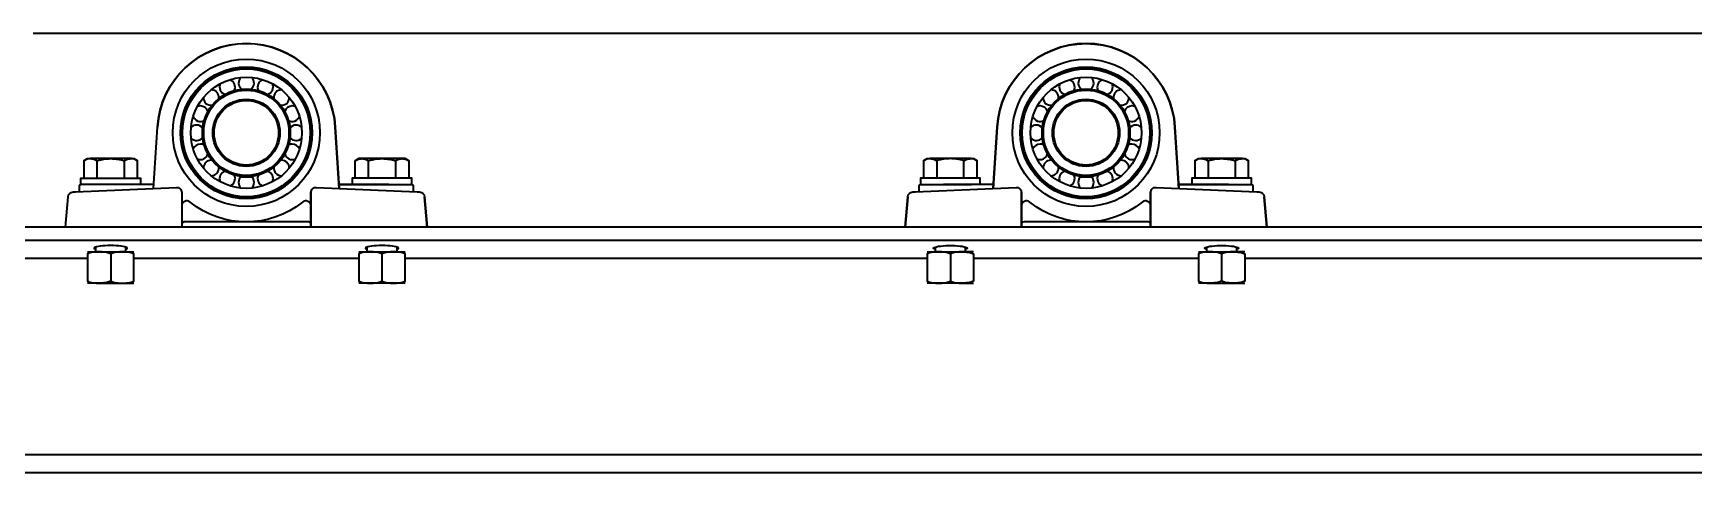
# Model space of a CAD drawing. Header units: millimetres. Extents: x -8400 to 8400, y -5940 to 5940.
# Drawn here: x -3591 to -2949, y 1446 to 1616 of the extents above; entities that cross this region are included whole.
import ezdxf

# ---------------------------------------------------------------- set-up
doc = ezdxf.new("R2010")
doc.units = ezdxf.units.MM
doc.layers.add('粗实线层', color=7, linetype='Continuous', lineweight=35)

msp = doc.modelspace()

# ---------------------------------------------------------------- linework, layer by layer
at = {"layer": '粗实线层', "linetype": 'Continuous', "lineweight": 35}
for points in [[(-3591.326, 1615.77), (-2721.333, 1615.77)], [(-3571.734, 1566.467), (-3570.342, 1567.27), (-3570.205, 1567.27), (-3569.799, 1567.27), (-3569.136, 1567.27), (-3569.467, 1567.256), (-3569.796, 1567.215), (-3570.123, 1567.147), (-3570.448, 1567.054), (-3571.094, 1566.8), (-3571.734, 1566.467), (-3571.734, 1559.77)], [(-3550.95, 1559.77), (-3550.95, 1566.467), (-3551.588, 1566.799), (-3552.234, 1567.053), (-3552.559, 1567.146), (-3552.887, 1567.214), (-3553.051, 1567.239), (-3553.216, 1567.256), (-3553.258, 1567.26), (-3553.299, 1567.262), (-3553.341, 1567.265), (-3553.382, 1567.267), (-3553.465, 1567.269), (-3553.548, 1567.27), (-3554.448, 1567.27), (-3555.557, 1567.27), (-3556.842, 1567.27), (-3558.264, 1567.27), (-3559.779, 1567.27), (-3561.342, 1567.27), (-3562.905, 1567.27), (-3564.42, 1567.27), (-3565.842, 1567.27), (-3567.127, 1567.27), (-3568.236, 1567.27), (-3569.136, 1567.27), (-3569.053, 1567.269), (-3568.971, 1567.267), (-3568.929, 1567.265), (-3568.888, 1567.262), (-3568.846, 1567.26), (-3568.805, 1567.256), (-3568.64, 1567.239), (-3568.475, 1567.214), (-3568.148, 1567.146), (-3567.822, 1567.053), (-3567.177, 1566.799), (-3566.538, 1566.467)], [(-3566.538, 1559.77), (-3566.538, 1566.467), (-3565.901, 1566.642), (-3565.258, 1566.8), (-3565.096, 1566.836), (-3564.934, 1566.872), (-3564.772, 1566.906), (-3564.61, 1566.939), (-3564.285, 1566.999), (-3563.96, 1567.055), (-3563.308, 1567.148), (-3562.655, 1567.215), (-3561.999, 1567.256), (-3561.342, 1567.27), (-3560.682, 1567.256), (-3560.02, 1567.214), (-3559.937, 1567.207), (-3559.854, 1567.2), (-3559.771, 1567.192), (-3559.689, 1567.183), (-3559.524, 1567.166), (-3559.359, 1567.146), (-3559.031, 1567.102), (-3558.705, 1567.052), (-3558.057, 1566.935), (-3557.415, 1566.797), (-3556.778, 1566.641), (-3556.146, 1566.467), (-3556.146, 1559.77)], [(-3556.146, 1566.467), (-3555.506, 1566.8), (-3554.86, 1567.054), (-3554.535, 1567.147), (-3554.208, 1567.215), (-3553.879, 1567.256), (-3553.548, 1567.27), (-3552.885, 1567.27), (-3552.479, 1567.27), (-3552.342, 1567.27), (-3550.95, 1566.467)], [(-3466.734, 1559.77), (-3466.734, 1566.467), (-3466.094, 1566.8), (-3465.449, 1567.054), (-3465.123, 1567.147), (-3464.796, 1567.215), (-3464.467, 1567.256), (-3464.136, 1567.27), (-3464.053, 1567.269), (-3463.971, 1567.267), (-3463.929, 1567.265), (-3463.888, 1567.262), (-3463.846, 1567.26), (-3463.805, 1567.256), (-3463.64, 1567.239), (-3463.475, 1567.214), (-3463.148, 1567.146), (-3462.822, 1567.053), (-3462.177, 1566.799), (-3461.538, 1566.467)], [(-3445.95, 1566.467), (-3447.342, 1567.27), (-3447.479, 1567.27), (-3447.885, 1567.27), (-3448.548, 1567.27), (-3449.448, 1567.27), (-3450.557, 1567.27), (-3451.842, 1567.27), (-3453.264, 1567.27), (-3454.779, 1567.27), (-3456.342, 1567.27), (-3457.905, 1567.27), (-3459.42, 1567.27), (-3460.842, 1567.27), (-3462.127, 1567.27), (-3463.236, 1567.27), (-3464.136, 1567.27), (-3464.799, 1567.27), (-3465.205, 1567.27), (-3465.342, 1567.27), (-3466.734, 1566.467)], [(-3461.538, 1559.77), (-3461.538, 1566.467), (-3460.901, 1566.642), (-3460.258, 1566.8), (-3460.096, 1566.836), (-3459.934, 1566.872), (-3459.772, 1566.906), (-3459.61, 1566.939), (-3459.285, 1566.999), (-3458.96, 1567.055), (-3458.308, 1567.148), (-3457.655, 1567.215), (-3456.999, 1567.256), (-3456.342, 1567.27), (-3455.682, 1567.256), (-3455.02, 1567.214), (-3454.937, 1567.207), (-3454.854, 1567.2), (-3454.771, 1567.192), (-3454.689, 1567.183), (-3454.524, 1567.166), (-3454.359, 1567.146), (-3454.031, 1567.102), (-3453.705, 1567.052), (-3453.057, 1566.935), (-3452.415, 1566.797), (-3451.778, 1566.641), (-3451.146, 1566.467), (-3451.146, 1559.77)], [(-3451.146, 1566.467), (-3450.506, 1566.8), (-3449.86, 1567.054), (-3449.535, 1567.147), (-3449.208, 1567.215), (-3448.879, 1567.256), (-3448.548, 1567.27), (-3448.465, 1567.269), (-3448.382, 1567.267), (-3448.341, 1567.265), (-3448.299, 1567.262), (-3448.258, 1567.26), (-3448.216, 1567.256), (-3448.051, 1567.239), (-3447.887, 1567.214), (-3447.559, 1567.146), (-3447.234, 1567.053), (-3446.588, 1566.799), (-3445.95, 1566.467), (-3445.95, 1559.77)], [(-3246.734, 1566.467), (-3245.342, 1567.27), (-3245.205, 1567.27), (-3244.799, 1567.27), (-3244.136, 1567.27), (-3244.467, 1567.256), (-3244.796, 1567.215), (-3245.123, 1567.147), (-3245.448, 1567.054), (-3246.094, 1566.8), (-3246.734, 1566.467), (-3246.734, 1559.77)], [(-3231.146, 1559.77), (-3231.146, 1566.467), (-3231.778, 1566.641), (-3232.415, 1566.797), (-3233.057, 1566.935), (-3233.705, 1567.052), (-3234.031, 1567.102), (-3234.359, 1567.146), (-3234.524, 1567.166), (-3234.689, 1567.183), (-3234.771, 1567.192), (-3234.854, 1567.2), (-3234.937, 1567.207), (-3235.02, 1567.214), (-3235.682, 1567.256), (-3236.342, 1567.27), (-3237.905, 1567.27), (-3239.42, 1567.27), (-3240.842, 1567.27), (-3242.127, 1567.27), (-3243.236, 1567.27), (-3244.136, 1567.27), (-3244.053, 1567.269), (-3243.97, 1567.267), (-3243.929, 1567.265), (-3243.888, 1567.262), (-3243.846, 1567.26), (-3243.805, 1567.256), (-3243.64, 1567.239), (-3243.475, 1567.214), (-3243.148, 1567.146), (-3242.822, 1567.053), (-3242.177, 1566.799), (-3241.538, 1566.467)], [(-3225.95, 1559.77), (-3225.95, 1566.467), (-3226.588, 1566.799), (-3227.234, 1567.053), (-3227.559, 1567.146), (-3227.887, 1567.214), (-3228.051, 1567.239), (-3228.216, 1567.256), (-3228.258, 1567.26), (-3228.299, 1567.262), (-3228.34, 1567.265), (-3228.382, 1567.267), (-3228.465, 1567.269), (-3228.548, 1567.27), (-3229.447, 1567.27), (-3230.557, 1567.27), (-3231.842, 1567.27), (-3233.264, 1567.27), (-3234.779, 1567.27), (-3236.342, 1567.27), (-3236.999, 1567.256), (-3237.655, 1567.215), (-3238.308, 1567.148), (-3238.96, 1567.055), (-3239.285, 1566.999), (-3239.61, 1566.939), (-3239.772, 1566.906), (-3239.934, 1566.872), (-3240.096, 1566.836), (-3240.258, 1566.8), (-3240.901, 1566.642), (-3241.538, 1566.467), (-3241.538, 1559.77)], [(-3231.146, 1566.467), (-3230.506, 1566.8), (-3229.86, 1567.054), (-3229.535, 1567.147), (-3229.208, 1567.215), (-3228.879, 1567.256), (-3228.548, 1567.27), (-3227.885, 1567.27), (-3227.479, 1567.27), (-3227.342, 1567.27), (-3225.95, 1566.467)], [(-3141.734, 1566.467), (-3140.342, 1567.27), (-3140.205, 1567.27), (-3139.799, 1567.27), (-3139.136, 1567.27), (-3139.467, 1567.256), (-3139.796, 1567.215), (-3140.123, 1567.147), (-3140.449, 1567.054), (-3141.094, 1566.8), (-3141.734, 1566.467), (-3141.734, 1559.77)], [(-3120.949, 1559.77), (-3120.949, 1566.467), (-3121.588, 1566.799), (-3122.234, 1567.053), (-3122.559, 1567.146), (-3122.887, 1567.214), (-3123.051, 1567.239), (-3123.216, 1567.256), (-3123.258, 1567.26), (-3123.299, 1567.262), (-3123.341, 1567.265), (-3123.382, 1567.267), (-3123.465, 1567.269), (-3123.548, 1567.27), (-3124.448, 1567.27), (-3125.557, 1567.27), (-3126.842, 1567.27), (-3128.264, 1567.27), (-3129.779, 1567.27), (-3131.342, 1567.27), (-3132.905, 1567.27), (-3134.42, 1567.27), (-3135.842, 1567.27), (-3137.127, 1567.27), (-3138.236, 1567.27), (-3139.136, 1567.27), (-3139.053, 1567.269), (-3138.971, 1567.267), (-3138.929, 1567.265), (-3138.887, 1567.262), (-3138.846, 1567.26), (-3138.805, 1567.256), (-3138.64, 1567.239), (-3138.475, 1567.214), (-3138.148, 1567.146), (-3137.822, 1567.053), (-3137.177, 1566.799), (-3136.538, 1566.467), (-3136.538, 1559.77)], [(-3136.538, 1566.467), (-3135.901, 1566.642), (-3135.258, 1566.8), (-3135.096, 1566.836), (-3134.934, 1566.872), (-3134.772, 1566.906), (-3134.61, 1566.939), (-3134.285, 1566.999), (-3133.96, 1567.055), (-3133.308, 1567.148), (-3132.655, 1567.215), (-3131.999, 1567.256), (-3131.342, 1567.27), (-3130.682, 1567.256), (-3130.02, 1567.214), (-3129.937, 1567.207), (-3129.854, 1567.2), (-3129.771, 1567.192), (-3129.689, 1567.183), (-3129.524, 1567.166), (-3129.359, 1567.146), (-3129.031, 1567.102), (-3128.705, 1567.052), (-3128.057, 1566.935), (-3127.415, 1566.797), (-3126.778, 1566.641), (-3126.146, 1566.467), (-3126.146, 1559.77)], [(-3126.146, 1566.467), (-3125.506, 1566.8), (-3124.86, 1567.054), (-3124.535, 1567.147), (-3124.208, 1567.215), (-3123.879, 1567.256), (-3123.548, 1567.27), (-3122.885, 1567.27), (-3122.479, 1567.27), (-3122.342, 1567.27), (-3120.949, 1566.467)], [(-3544.661, 1557.27), (-3553.154, 1557.27), (-3554.351, 1557.27), (-3555.684, 1557.27), (-3557.126, 1557.27), (-3558.649, 1557.27), (-3560.224, 1557.27), (-3561.821, 1557.27), (-3563.409, 1557.27), (-3564.956, 1557.27), (-3566.434, 1557.27), (-3567.814, 1557.27), (-3569.068, 1557.27), (-3570.174, 1557.27), (-3571.11, 1557.27), (-3571.856, 1557.27), (-3572.4, 1557.27), (-3572.731, 1557.27), (-3572.842, 1557.27), (-3572.842, 1559.77), (-3572.735, 1559.77), (-3572.415, 1559.77), (-3571.89, 1559.77), (-3571.168, 1559.77), (-3570.263, 1559.77), (-3569.191, 1559.77), (-3567.974, 1559.77), (-3566.633, 1559.77), (-3565.193, 1559.77), (-3563.682, 1559.77), (-3562.127, 1559.77), (-3560.557, 1559.77), (-3559.002, 1559.77), (-3557.491, 1559.77), (-3556.051, 1559.77), (-3554.71, 1559.77), (-3553.493, 1559.77), (-3552.421, 1559.77), (-3551.516, 1559.77), (-3550.794, 1559.77), (-3550.268, 1559.77), (-3549.949, 1559.77), (-3549.842, 1559.77), (-3549.842, 1557.27)], [(-3544.661, 1557.27), (-3563.995, 1557.27)], [(-3511.842, 1560.537), (-3511.842, 1560.535)], [(-3511.681, 1560.509), (-3511.442, 1560.271), (-3511.337, 1560.271), (-3511.029, 1560.271), (-3510.545, 1560.271), (-3509.922, 1560.271), (-3509.212, 1560.271), (-3508.472, 1560.271), (-3507.762, 1560.271), (-3507.139, 1560.271), (-3506.655, 1560.271), (-3506.347, 1560.271), (-3506.242, 1560.271), (-3506.003, 1560.509)], [(-3505.842, 1560.535), (-3505.842, 1560.537), (-3505.842, 1560.537)], [(-3473.023, 1557.27), (-3464.53, 1557.27), (-3463.332, 1557.27), (-3462, 1557.27), (-3460.558, 1557.27), (-3459.034, 1557.27), (-3457.459, 1557.27), (-3455.863, 1557.27), (-3454.275, 1557.27), (-3452.728, 1557.27), (-3451.25, 1557.27), (-3449.87, 1557.27), (-3448.615, 1557.27), (-3447.51, 1557.27), (-3446.574, 1557.27), (-3445.828, 1557.27), (-3445.283, 1557.27), (-3444.953, 1557.27), (-3444.842, 1557.27), (-3444.842, 1559.77), (-3444.949, 1559.77), (-3445.268, 1559.77), (-3445.794, 1559.77), (-3446.516, 1559.77), (-3447.421, 1559.77), (-3448.493, 1559.77), (-3449.71, 1559.77), (-3451.051, 1559.77), (-3452.491, 1559.77), (-3454.002, 1559.77), (-3455.557, 1559.77), (-3457.127, 1559.77), (-3458.682, 1559.77), (-3460.193, 1559.77), (-3461.633, 1559.77), (-3462.974, 1559.77), (-3464.191, 1559.77), (-3465.263, 1559.77), (-3466.168, 1559.77), (-3466.89, 1559.77), (-3467.416, 1559.77), (-3467.735, 1559.77), (-3467.842, 1559.77), (-3467.842, 1557.27)], [(-3453.688, 1557.27), (-3473.023, 1557.27)], [(-3249.902, 1554.414), (-3210.932, 1556.167)], [(-3224.842, 1557.27), (-3224.842, 1559.77), (-3224.949, 1559.77), (-3225.268, 1559.77), (-3225.794, 1559.77), (-3226.516, 1559.77), (-3227.421, 1559.77), (-3228.492, 1559.77), (-3229.71, 1559.77), (-3231.051, 1559.77), (-3232.491, 1559.77), (-3234.002, 1559.77), (-3235.557, 1559.77), (-3237.127, 1559.77), (-3238.682, 1559.77), (-3240.193, 1559.77), (-3241.633, 1559.77), (-3242.974, 1559.77), (-3244.191, 1559.77), (-3245.263, 1559.77), (-3246.168, 1559.77), (-3246.89, 1559.77), (-3247.415, 1559.77), (-3247.735, 1559.77), (-3247.842, 1559.77), (-3247.842, 1557.27), (-3247.731, 1557.27), (-3247.4, 1557.27), (-3246.856, 1557.27), (-3246.109, 1557.27), (-3245.174, 1557.27), (-3244.068, 1557.27), (-3242.814, 1557.27), (-3241.434, 1557.27), (-3239.956, 1557.27), (-3238.409, 1557.27), (-3236.821, 1557.27), (-3235.225, 1557.27), (-3233.649, 1557.27), (-3232.126, 1557.27), (-3230.684, 1557.27), (-3229.352, 1557.27), (-3228.154, 1557.27)], [(-3219.661, 1557.27), (-3238.995, 1557.27)], [(-3219.661, 1557.27), (-3228.154, 1557.27)], [(-3186.842, 1560.537), (-3186.842, 1560.535)], [(-3186.681, 1560.509), (-3186.442, 1560.271), (-3186.337, 1560.271), (-3186.029, 1560.271), (-3185.545, 1560.271), (-3184.922, 1560.271), (-3184.212, 1560.271), (-3183.472, 1560.271), (-3182.762, 1560.271), (-3182.139, 1560.271), (-3181.655, 1560.271), (-3181.347, 1560.271), (-3181.242, 1560.271), (-3181.003, 1560.509)], [(-3180.842, 1560.535), (-3180.842, 1560.537), (-3180.842, 1560.537)], [(-3148.023, 1557.27), (-3139.53, 1557.27), (-3138.332, 1557.27), (-3136.999, 1557.27), (-3135.558, 1557.27), (-3134.034, 1557.27), (-3132.459, 1557.27), (-3130.863, 1557.27), (-3129.275, 1557.27), (-3127.727, 1557.27), (-3126.25, 1557.27), (-3124.87, 1557.27), (-3123.615, 1557.27), (-3122.509, 1557.27), (-3121.574, 1557.27), (-3120.827, 1557.27), (-3120.283, 1557.27), (-3119.953, 1557.27), (-3119.842, 1557.27), (-3119.842, 1559.77), (-3119.949, 1559.77), (-3120.268, 1559.77), (-3120.794, 1559.77), (-3121.516, 1559.77), (-3122.421, 1559.77), (-3123.492, 1559.77), (-3124.71, 1559.77), (-3126.051, 1559.77), (-3127.491, 1559.77), (-3129.002, 1559.77), (-3130.557, 1559.77), (-3132.127, 1559.77), (-3133.682, 1559.77), (-3135.193, 1559.77), (-3136.633, 1559.77), (-3137.974, 1559.77), (-3139.191, 1559.77), (-3140.263, 1559.77), (-3141.168, 1559.77), (-3141.89, 1559.77), (-3142.415, 1559.77), (-3142.735, 1559.77), (-3142.842, 1559.77), (-3142.842, 1557.27)], [(-3128.689, 1557.27), (-3148.023, 1557.27)], [(-3483.842, 1554.17), (-3483.842, 1540.77)], [(-3438.842, 1540.77), (-3439.872, 1552.544)], [(-3252.812, 1552.544), (-3253.842, 1540.77)], [(-3208.842, 1540.77), (-3208.842, 1554.17)], [(-3158.842, 1554.17), (-3158.842, 1540.77)], [(-3113.842, 1540.77), (-3114.872, 1552.544)], [(-1771.342, 1538.337), (-1771.342, 1540.77), (-5571.342, 1540.77), (-5571.342, 1538.337)], [(-5571.342, 1535.77), (-1771.342, 1535.77)], [(-3561.342, 1530.466), (-3562.45, 1530.8), (-3563.569, 1531.054), (-3564.132, 1531.147), (-3564.699, 1531.215), (-3565.269, 1531.256), (-3565.842, 1531.27), (-3565.985, 1531.27), (-3566.129, 1531.267), (-3566.201, 1531.265), (-3566.272, 1531.263), (-3566.344, 1531.26), (-3566.416, 1531.256), (-3566.702, 1531.239), (-3566.987, 1531.215), (-3567.554, 1531.146), (-3568.118, 1531.054), (-3569.235, 1530.799), (-3570.342, 1530.466), (-3570.342, 1519.874), (-3569.233, 1519.541), (-3568.115, 1519.287), (-3567.552, 1519.194), (-3566.985, 1519.126), (-3566.415, 1519.084), (-3565.842, 1519.07), (-3564.42, 1519.07), (-3562.905, 1519.07), (-3561.342, 1519.07), (-3559.779, 1519.07), (-3558.264, 1519.07), (-3556.842, 1519.07), (-3555.557, 1519.07), (-3554.448, 1519.07), (-3553.548, 1519.07), (-3552.885, 1519.07), (-3552.479, 1519.07), (-3552.342, 1519.07)], [(-3570.342, 1531.27), (-3570.205, 1531.27), (-3569.799, 1531.27), (-3569.136, 1531.27), (-3568.236, 1531.27), (-3567.127, 1531.27), (-3565.842, 1531.27), (-3564.42, 1531.27), (-3562.905, 1531.27), (-3561.342, 1531.27), (-3559.779, 1531.27), (-3558.264, 1531.27), (-3556.842, 1531.27), (-3556.985, 1531.27), (-3557.129, 1531.267), (-3557.201, 1531.265), (-3557.272, 1531.263), (-3557.344, 1531.26), (-3557.416, 1531.256), (-3557.702, 1531.239), (-3557.987, 1531.215), (-3558.554, 1531.146), (-3559.118, 1531.054), (-3560.236, 1530.799), (-3561.342, 1530.466), (-3561.342, 1519.874), (-3562.448, 1519.541), (-3563.566, 1519.287), (-3564.13, 1519.194), (-3564.697, 1519.126), (-3564.982, 1519.102), (-3565.268, 1519.084), (-3565.34, 1519.081), (-3565.411, 1519.078), (-3565.483, 1519.076), (-3565.555, 1519.074), (-3565.699, 1519.071), (-3565.842, 1519.07), (-3567.127, 1519.07), (-3568.236, 1519.07), (-3569.136, 1519.07), (-3569.799, 1519.07), (-3570.205, 1519.07), (-3570.342, 1519.07)], [(-3567.192, 1533.082), (-3567.192, 1531.27)], [(-3561.342, 1519.874), (-3560.233, 1519.541), (-3559.115, 1519.287), (-3558.552, 1519.194), (-3557.985, 1519.126), (-3557.415, 1519.084), (-3556.842, 1519.07), (-3556.699, 1519.071), (-3556.555, 1519.074), (-3556.483, 1519.076), (-3556.411, 1519.078), (-3556.34, 1519.081), (-3556.268, 1519.084), (-3555.982, 1519.102), (-3555.697, 1519.126), (-3555.13, 1519.194), (-3554.566, 1519.287), (-3553.448, 1519.541), (-3552.342, 1519.874), (-3552.342, 1530.466), (-3553.45, 1530.8), (-3554.569, 1531.054), (-3555.132, 1531.147), (-3555.699, 1531.215), (-3556.269, 1531.256), (-3556.842, 1531.27), (-3555.557, 1531.27), (-3554.448, 1531.27), (-3553.548, 1531.27), (-3552.885, 1531.27), (-3552.479, 1531.27), (-3552.342, 1531.27)], [(-3555.491, 1531.27), (-3555.491, 1533.082)], [(-3465.342, 1531.27), (-3465.205, 1531.27), (-3464.799, 1531.27), (-3464.136, 1531.27), (-3463.236, 1531.27), (-3462.127, 1531.27), (-3460.842, 1531.27), (-3460.985, 1531.27), (-3461.129, 1531.267), (-3461.201, 1531.265), (-3461.272, 1531.263), (-3461.344, 1531.26), (-3461.416, 1531.256), (-3461.702, 1531.239), (-3461.987, 1531.215), (-3462.554, 1531.146), (-3463.118, 1531.054), (-3464.236, 1530.799), (-3465.342, 1530.466), (-3465.342, 1519.874), (-3464.233, 1519.541), (-3463.115, 1519.287), (-3462.552, 1519.194), (-3461.985, 1519.126), (-3461.415, 1519.084), (-3460.842, 1519.07), (-3460.699, 1519.071), (-3460.555, 1519.074), (-3460.483, 1519.076), (-3460.411, 1519.078), (-3460.34, 1519.081), (-3460.268, 1519.084), (-3459.982, 1519.102), (-3459.697, 1519.126), (-3459.13, 1519.194), (-3458.566, 1519.287), (-3457.448, 1519.541), (-3456.342, 1519.874)], [(-3462.192, 1533.082), (-3462.192, 1531.27)], [(-3456.342, 1530.466), (-3457.45, 1530.8), (-3458.569, 1531.054), (-3459.132, 1531.147), (-3459.699, 1531.215), (-3460.269, 1531.256), (-3460.842, 1531.27), (-3459.42, 1531.27), (-3457.905, 1531.27), (-3456.342, 1531.27), (-3454.779, 1531.27), (-3453.264, 1531.27), (-3451.842, 1531.27), (-3450.557, 1531.27), (-3449.448, 1531.27), (-3448.548, 1531.27), (-3447.885, 1531.27), (-3447.479, 1531.27), (-3447.342, 1531.27)], [(-3450.492, 1531.27), (-3450.492, 1533.082)], [(-3245.342, 1531.27), (-3245.205, 1531.27), (-3244.799, 1531.27), (-3244.136, 1531.27), (-3243.236, 1531.27), (-3242.127, 1531.27), (-3240.842, 1531.27), (-3240.985, 1531.27), (-3241.129, 1531.267), (-3241.201, 1531.265), (-3241.272, 1531.263), (-3241.344, 1531.26), (-3241.416, 1531.256), (-3241.702, 1531.239), (-3241.987, 1531.215), (-3242.554, 1531.146), (-3243.118, 1531.054), (-3244.236, 1530.799), (-3245.342, 1530.466), (-3245.342, 1519.874), (-3244.233, 1519.541), (-3243.115, 1519.287), (-3242.552, 1519.194), (-3241.985, 1519.126), (-3241.415, 1519.084), (-3240.842, 1519.07), (-3242.127, 1519.07), (-3243.236, 1519.07), (-3244.136, 1519.07), (-3244.799, 1519.07), (-3245.205, 1519.07), (-3245.342, 1519.07)], [(-3242.192, 1532.195), (-3242.598, 1532.362), (-3242.81, 1532.538), (-3242.823, 1532.716), (-3242.636, 1532.892), (-3242.255, 1533.061), (-3241.692, 1533.216), (-3240.964, 1533.354), (-3240.094, 1533.469), (-3239.107, 1533.559), (-3238.036, 1533.621), (-3236.913, 1533.652), (-3235.771, 1533.652), (-3234.648, 1533.621), (-3233.576, 1533.559), (-3232.59, 1533.469), (-3231.72, 1533.354), (-3230.992, 1533.216), (-3230.429, 1533.061), (-3230.048, 1532.892), (-3229.861, 1532.716), (-3229.874, 1532.538), (-3230.086, 1532.362), (-3230.491, 1532.195)], [(-3242.192, 1533.082), (-3242.192, 1531.27)], [(-3227.342, 1531.27), (-3227.479, 1531.27), (-3227.885, 1531.27), (-3228.548, 1531.27), (-3229.447, 1531.27), (-3230.557, 1531.27), (-3231.842, 1531.27), (-3231.269, 1531.256), (-3230.699, 1531.215), (-3230.132, 1531.147), (-3229.569, 1531.054), (-3228.45, 1530.8), (-3227.342, 1530.466), (-3227.342, 1519.874), (-3228.448, 1519.541), (-3229.566, 1519.287), (-3230.13, 1519.194), (-3230.697, 1519.126), (-3230.982, 1519.102), (-3231.268, 1519.084), (-3231.34, 1519.081), (-3231.412, 1519.078), (-3231.483, 1519.076), (-3231.555, 1519.074), (-3231.699, 1519.071), (-3231.842, 1519.07), (-3233.264, 1519.07), (-3234.779, 1519.07), (-3236.342, 1519.07), (-3237.905, 1519.07), (-3239.42, 1519.07), (-3240.842, 1519.07), (-3240.699, 1519.071), (-3240.555, 1519.074), (-3240.483, 1519.076), (-3240.412, 1519.078), (-3240.34, 1519.081), (-3240.268, 1519.084), (-3239.982, 1519.102), (-3239.697, 1519.126), (-3239.13, 1519.194), (-3238.566, 1519.287), (-3237.448, 1519.541), (-3236.342, 1519.874)], [(-3236.342, 1530.466), (-3236.342, 1519.874), (-3235.233, 1519.541), (-3234.115, 1519.287), (-3233.551, 1519.194), (-3232.985, 1519.126), (-3232.415, 1519.084), (-3231.842, 1519.07), (-3230.557, 1519.07), (-3229.447, 1519.07), (-3228.548, 1519.07), (-3227.885, 1519.07), (-3227.479, 1519.07), (-3227.342, 1519.07)], [(-3230.491, 1531.27), (-3230.491, 1533.082)], [(-3140.342, 1531.27), (-3140.205, 1531.27), (-3139.799, 1531.27), (-3139.136, 1531.27), (-3138.236, 1531.27), (-3137.127, 1531.27), (-3135.842, 1531.27), (-3135.985, 1531.27), (-3136.129, 1531.267), (-3136.201, 1531.265), (-3136.272, 1531.263), (-3136.344, 1531.26), (-3136.416, 1531.256), (-3136.702, 1531.239), (-3136.987, 1531.215), (-3137.554, 1531.146), (-3138.118, 1531.054), (-3139.235, 1530.799), (-3140.342, 1530.466), (-3140.342, 1519.874), (-3139.233, 1519.541), (-3138.115, 1519.287), (-3137.551, 1519.194), (-3136.985, 1519.126), (-3136.415, 1519.084), (-3135.842, 1519.07), (-3134.42, 1519.07), (-3132.905, 1519.07), (-3131.342, 1519.07), (-3129.779, 1519.07), (-3128.264, 1519.07), (-3126.842, 1519.07), (-3125.557, 1519.07), (-3124.448, 1519.07), (-3123.548, 1519.07), (-3122.885, 1519.07), (-3122.479, 1519.07), (-3122.342, 1519.07)], [(-3131.342, 1530.466), (-3132.451, 1530.8), (-3133.569, 1531.054), (-3134.132, 1531.147), (-3134.699, 1531.215), (-3135.269, 1531.256), (-3135.842, 1531.27), (-3134.42, 1531.27), (-3132.905, 1531.27), (-3131.342, 1531.27), (-3129.779, 1531.27), (-3128.264, 1531.27), (-3126.842, 1531.27), (-3126.985, 1531.27), (-3127.129, 1531.267), (-3127.201, 1531.265), (-3127.272, 1531.263), (-3127.344, 1531.26), (-3127.416, 1531.256), (-3127.702, 1531.239), (-3127.987, 1531.215), (-3128.554, 1531.146), (-3129.118, 1531.054), (-3130.236, 1530.799), (-3131.342, 1530.466), (-3131.342, 1519.874), (-3132.448, 1519.541), (-3133.566, 1519.287), (-3134.13, 1519.194), (-3134.697, 1519.126), (-3134.982, 1519.102), (-3135.268, 1519.084), (-3135.34, 1519.081), (-3135.412, 1519.078), (-3135.483, 1519.076), (-3135.555, 1519.074), (-3135.699, 1519.071), (-3135.842, 1519.07), (-3137.127, 1519.07), (-3138.236, 1519.07), (-3139.136, 1519.07), (-3139.799, 1519.07), (-3140.205, 1519.07), (-3140.342, 1519.07)], [(-3137.193, 1532.195), (-3137.598, 1532.362), (-3137.81, 1532.538), (-3137.823, 1532.716), (-3137.636, 1532.892), (-3137.255, 1533.061), (-3136.692, 1533.216), (-3135.964, 1533.354), (-3135.094, 1533.469), (-3134.108, 1533.559), (-3133.036, 1533.621), (-3131.912, 1533.652), (-3130.771, 1533.652), (-3129.648, 1533.621), (-3128.576, 1533.559), (-3127.59, 1533.469), (-3126.72, 1533.354), (-3125.992, 1533.216), (-3125.429, 1533.061), (-3125.048, 1532.892), (-3124.861, 1532.716), (-3124.874, 1532.538), (-3125.086, 1532.362), (-3125.491, 1532.195)], [(-3137.193, 1533.082), (-3137.193, 1531.27)], [(-3122.342, 1531.27), (-3122.479, 1531.27), (-3122.885, 1531.27), (-3123.548, 1531.27), (-3124.448, 1531.27), (-3125.557, 1531.27), (-3126.842, 1531.27), (-3126.269, 1531.256), (-3125.699, 1531.215), (-3125.132, 1531.147), (-3124.569, 1531.054), (-3123.45, 1530.8), (-3122.342, 1530.466), (-3122.342, 1519.874), (-3123.448, 1519.541), (-3124.566, 1519.287), (-3125.13, 1519.194), (-3125.697, 1519.126), (-3125.982, 1519.102), (-3126.268, 1519.084), (-3126.34, 1519.081), (-3126.411, 1519.078), (-3126.483, 1519.076), (-3126.555, 1519.074), (-3126.699, 1519.071), (-3126.842, 1519.07), (-3127.415, 1519.084), (-3127.985, 1519.126), (-3128.552, 1519.194), (-3129.115, 1519.287), (-3130.233, 1519.541), (-3131.342, 1519.874)], [(-3125.491, 1531.27), (-3125.491, 1533.082)], [(-3642.129, 1528.77), (-3570.345, 1528.77)], [(-3552.354, 1528.77), (-3465.37, 1528.77)], [(-3447.379, 1528.77), (-3245.386, 1528.77)], [(-3227.395, 1528.77), (-3140.351, 1528.77)], [(-3122.361, 1528.77), (-2920.367, 1528.77)], [(-3447.342, 1519.07), (-3447.479, 1519.07), (-3447.885, 1519.07), (-3448.548, 1519.07), (-3449.448, 1519.07), (-3450.557, 1519.07), (-3451.842, 1519.07), (-3453.264, 1519.07), (-3454.779, 1519.07), (-3456.342, 1519.07), (-3457.905, 1519.07), (-3459.42, 1519.07), (-3460.842, 1519.07), (-3462.127, 1519.07), (-3463.236, 1519.07), (-3464.136, 1519.07), (-3464.799, 1519.07), (-3465.205, 1519.07), (-3465.342, 1519.07)], [(-2704.895, 1452.77), (-3642.842, 1452.77)], [(-1771.342, 1445.77), (-5571.342, 1445.77)]]:
    msp.add_lwpolyline(points, dxfattribs=at)
for points in [[(-3544.755, 1555.77), (-3543.275, 1579.426, -0.9393687), (-3474.409, 1579.426), (-3472.929, 1555.77)], [(-3472.929, 1555.77), (-3474.409, 1579.426, 0.9393687), (-3543.274, 1579.425)], [(-3219.755, 1555.77), (-3218.274, 1579.425, -0.9393664), (-3149.409, 1579.426), (-3147.929, 1555.77)], [(-3147.929, 1555.77), (-3149.409, 1579.425, 0.9393664), (-3218.275, 1579.426), (-3219.755, 1555.77)], [(-3523.741, 1585.457, 0.3352574), (-3526.627, 1587.637, 0.1016788), (-3527.809, 1587.394)], [(-3489.874, 1587.394, 0.1016656), (-3491.057, 1587.637, 0.3352706), (-3493.943, 1585.457)], [(-3198.741, 1585.457, 0.3352838), (-3201.627, 1587.637, 0.1016656), (-3202.809, 1587.394)], [(-3164.874, 1587.394, 0.1016523), (-3166.057, 1587.637, 0.3352838), (-3168.943, 1585.457)], [(-3525.74, 1579.132, 0.2292145), (-3528.092, 1580.27, 0.2021873), (-3530.24, 1579.365)], [(-3487.444, 1579.365, 0.2021873), (-3489.592, 1580.27, 0.2292145), (-3491.944, 1579.132)], [(-3200.74, 1579.132, 0.2292061), (-3203.092, 1580.27, 0.2021825), (-3205.24, 1579.365)], [(-3162.444, 1579.365, 0.2021825), (-3164.592, 1580.27, 0.2292277), (-3166.944, 1579.132)], [(-3525.166, 1572.524, 0.1278041), (-3526.627, 1572.904, 0.3067799), (-3529.412, 1571.017)], [(-3488.271, 1571.017, 0.3067799), (-3491.057, 1572.904, 0.1278041), (-3492.518, 1572.524)], [(-3200.166, 1572.524, 0.1278041), (-3201.627, 1572.904, 0.3067799), (-3204.412, 1571.017)], [(-3163.271, 1571.017, 0.3067666), (-3166.057, 1572.904, 0.1278306), (-3167.518, 1572.524)], [(-3522.107, 1566.638, 0.0290835), (-3522.454, 1566.658, 0.4142178), (-3525.454, 1563.658)], [(-3492.23, 1563.621, 0.4142144), (-3495.23, 1566.658, 0.0290835), (-3495.577, 1566.638)], [(-3197.107, 1566.638, 0.0290614), (-3197.454, 1566.658, 0.4142119), (-3200.454, 1563.658)], [(-3167.23, 1563.621, 0.4142278), (-3170.23, 1566.658, 0.0290614), (-3170.577, 1566.638)], [(-3578.842, 1540.77), (-3577.812, 1552.544, -0.3759691), (-3575.909, 1554.368), (-3575.774, 1554.374), (-3575.405, 1554.391), (-3574.902, 1554.414), (-3535.932, 1556.167, -0.4275501), (-3533.842, 1554.17), (-3533.842, 1540.77)], [(-3572.57, 1557.27, 0.4142146), (-3573.57, 1556.27), (-3573.57, 1554.473)], [(-3483.842, 1540.77), (-3483.842, 1554.168, -0.4276222), (-3481.752, 1556.167), (-3442.782, 1554.414), (-3442.278, 1554.391), (-3441.909, 1554.374), (-3441.774, 1554.368, -0.3759691), (-3439.872, 1552.544), (-3438.842, 1540.77)], [(-3444.114, 1554.473), (-3444.114, 1556.27, 0.4142146), (-3445.114, 1557.27)], [(-3253.842, 1540.77), (-3252.812, 1552.544, -0.3759691), (-3250.909, 1554.368), (-3250.774, 1554.374), (-3250.405, 1554.391), (-3249.902, 1554.414), (-3210.932, 1556.167, -0.4275227), (-3208.842, 1554.17), (-3208.842, 1540.77)], [(-3247.57, 1557.27, 0.4142324), (-3248.57, 1556.27), (-3248.57, 1554.473)], [(-3158.842, 1540.77), (-3158.842, 1554.168, -0.4276222), (-3156.752, 1556.167), (-3117.782, 1554.414), (-3117.278, 1554.391), (-3116.91, 1554.374), (-3116.774, 1554.368, -0.3759691), (-3114.872, 1552.544), (-3113.842, 1540.77)], [(-3119.114, 1554.473), (-3119.114, 1556.27, 0.4142324), (-3120.114, 1557.27)], [(-3483.842, 1548.929, 0.631298), (-3487.102, 1550.482, -0.3547088), (-3530.582, 1550.482, 0.6312743), (-3533.842, 1548.929)], [(-3483.842, 1548.929, 0.631298), (-3487.102, 1550.482, -0.3547088), (-3530.582, 1550.482, 0.6312743), (-3533.842, 1548.929)], [(-3158.842, 1548.929, 0.631298), (-3162.102, 1550.482, -0.3547088), (-3205.582, 1550.482, 0.631314), (-3208.842, 1548.929)], [(-3158.842, 1548.929, 0.631298), (-3162.102, 1550.482, -0.3547088), (-3205.582, 1550.482, 0.631314), (-3208.842, 1548.929)], [(-3483.842, 1541.77, 0.4142324), (-3484.842, 1542.77), (-3508.842, 1542.77), (-3532.842, 1542.77, 0.4142324), (-3533.842, 1541.77)], [(-3158.842, 1541.77, 0.4142105), (-3159.842, 1542.77), (-3183.842, 1542.77), (-3207.842, 1542.77, 0.4142105), (-3208.842, 1541.77)]]:
    msp.add_lwpolyline(points, format="xyb", dxfattribs=at)
for points in [[(-3456.342, 1530.466), (-3456.342, 1519.874), (-3455.233, 1519.541), (-3454.115, 1519.287), (-3453.552, 1519.194), (-3452.985, 1519.126), (-3452.415, 1519.084), (-3451.842, 1519.07), (-3451.699, 1519.071), (-3451.555, 1519.074), (-3451.483, 1519.076), (-3451.411, 1519.078), (-3451.34, 1519.081), (-3451.268, 1519.084), (-3450.982, 1519.102), (-3450.697, 1519.126), (-3450.13, 1519.194), (-3449.566, 1519.287), (-3448.448, 1519.541), (-3447.342, 1519.874), (-3447.342, 1530.466), (-3448.451, 1530.8), (-3449.569, 1531.054), (-3450.132, 1531.147), (-3450.699, 1531.215), (-3451.269, 1531.256), (-3451.842, 1531.27), (-3451.985, 1531.27), (-3452.129, 1531.267), (-3452.201, 1531.265), (-3452.272, 1531.263), (-3452.344, 1531.26), (-3452.416, 1531.256), (-3452.702, 1531.239), (-3452.987, 1531.215), (-3453.554, 1531.146), (-3454.118, 1531.054), (-3455.236, 1530.799)], [(-3240.842, 1531.27), (-3239.42, 1531.27), (-3237.905, 1531.27), (-3236.342, 1531.27), (-3234.779, 1531.27), (-3233.264, 1531.27), (-3231.842, 1531.27), (-3231.985, 1531.27), (-3232.129, 1531.267), (-3232.201, 1531.265), (-3232.272, 1531.263), (-3232.344, 1531.26), (-3232.416, 1531.256), (-3232.702, 1531.239), (-3232.987, 1531.215), (-3233.554, 1531.146), (-3234.118, 1531.054), (-3235.236, 1530.799), (-3236.342, 1530.466), (-3237.451, 1530.8), (-3238.569, 1531.054), (-3239.132, 1531.147), (-3239.699, 1531.215), (-3240.269, 1531.256)]]:
    msp.add_lwpolyline(points, close=True, dxfattribs=at)
for centre, radius in [((-3508.842, 1577.27), 28.5), ((-3508.842, 1577.27), 25.5), ((-3508.842, 1577.27), 25.34), ((-3508.842, 1577.27), 24.739), ((-3183.842, 1577.27), 28.5), ((-3183.842, 1577.27), 25.5), ((-3183.842, 1577.27), 25.34), ((-3183.842, 1577.27), 24.739), ((-3508.842, 1577.27), 21.5), ((-3508.842, 1577.27), 17), ((-3183.842, 1577.27), 21.5), ((-3183.842, 1577.27), 17), ((-3508.842, 1577.27), 16.5), ((-3508.842, 1577.27), 13), ((-3508.842, 1577.27), 12.5), ((-3183.842, 1577.27), 16.5), ((-3183.842, 1577.27), 13), ((-3183.842, 1577.27), 12.5)]:
    msp.add_circle(centre, radius, dxfattribs=at)
for centre, radius, start, end in [((-3516.208, 1595.055), 3, 156.785072, 254.124823), ((-3516.209, 1595.055), 3, 330.862512, 68.227602), ((-3508.842, 1596.52), 3, 134.285996, 231.620651), ((-3508.842, 1596.52), 3, 308.362808, 45.698607), ((-3501.475, 1595.055), 3, 111.784737, 209.109592), ((-3501.475, 1595.055), 3, 285.860745, 23.204135), ((-3191.208, 1595.055), 3, 156.786771, 254.121243), ((-3191.209, 1595.055), 3, 330.862512, 68.2073), ((-3183.842, 1596.52), 3, 134.287413, 231.636472), ((-3183.842, 1596.52), 3, 308.362293, 45.733691), ((-3176.475, 1595.055), 3, 111.785503, 209.144712), ((-3176.475, 1595.055), 3, 285.8631, 23.211877), ((-3522.454, 1590.882), 3, 179.286085, 276.600597), ((-3522.454, 1591.634), 2.248, 90.000027, 90.962908), ((-3522.454, 1590.882), 3, 353.363401, 89.986361), ((-3495.23, 1590.882), 3, 90.000596, 186.65108), ((-3495.23, 1590.882), 3, 263.36984, 0.705548), ((-3495.23, 1591.634), 2.248, 89.037093, 90), ((-3197.454, 1590.882), 3, 179.286085, 276.59938), ((-3197.454, 1591.637), 2.245, 90.00206, 90.963578), ((-3197.454, 1590.882), 3, 353.364835, 89.984853), ((-3170.23, 1590.882), 3, 89.999006, 186.624955), ((-3170.23, 1590.882), 3, 263.36984, 0.705548), ((-3170.23, 1591.637), 2.245, 89.036423, 89.99794), ((-3526.627, 1584.637), 3, 201.783822, 299.121314), ((-3491.057, 1584.637), 3, 240.869294, 338.220393), ((-3201.627, 1584.637), 3, 201.785314, 299.118845), ((-3166.057, 1584.637), 3, 240.868213, 338.205719), ((-3528.092, 1577.27), 3, 224.285973, 321.65317), ((-3489.592, 1577.27), 3, 218.364807, 315.68332), ((-3203.092, 1577.27), 3, 224.285973, 321.635614), ((-3164.592, 1577.27), 3, 218.366187, 315.710459), ((-3526.627, 1569.904), 3, 246.785343, 344.145741), ((-3491.057, 1569.904), 3, 195.867819, 293.236794), ((-3201.626, 1569.904), 3, 246.785072, 344.138668), ((-3166.057, 1569.904), 3, 195.8696, 293.23056), ((-3520.982, 1563.665), 4.471, 180.080477, 180.563289), ((-3522.454, 1563.658), 3, 270.000164, 6.653614), ((-3516.209, 1559.486), 3, 105.868575, 203.246977), ((-3501.475, 1559.486), 3, 336.780032, 74.147084), ((-3495.23, 1563.658), 3, 173.365426, 270.003845), ((-3495.224, 1564.41), 2.248, 89.197558, 90.160479), ((-3195.983, 1563.665), 4.471, 180.080476, 180.563289), ((-3197.454, 1563.658), 3, 269.998574, 6.627473), ((-3191.209, 1559.486), 3, 105.867819, 203.202454), ((-3176.475, 1559.486), 3, 336.781732, 74.13918), ((-3170.23, 1563.658), 3, 173.366861, 270.002336), ((-3170.224, 1564.416), 2.242, 89.19666, 90.159573), ((-3516.208, 1559.486), 3, 291.779823, 29.109592), ((-3508.842, 1558.02), 3, 131.412252, 225.741744), ((-3508.842, 1558.02), 3, 314.281655, 48.584545), ((-3501.475, 1559.486), 3, 150.867534, 248.227602), ((-3191.209, 1559.486), 3, 291.78059, 29.144712), ((-3183.842, 1558.02), 3, 131.410425, 225.693738), ((-3183.842, 1558.021), 3, 314.278409, 48.584545), ((-3176.475, 1559.486), 3, 150.867534, 248.211586)]:
    msp.add_arc(centre, radius, start, end, dxfattribs=at)
for centre, major_axis, ratio, start_param, end_param in [((-3561.342, 1532.638), (6.45, 0), 0.156598, 5.8323037, 9.875636), ((-3456.342, 1532.638), (6.423, 0), 0.1566008, 5.8323346, 9.8756142)]:
    msp.add_ellipse(centre, major_axis=major_axis, ratio=ratio, start_param=start_param, end_param=end_param, dxfattribs=at)

doc.saveas('drawing.dxf')
